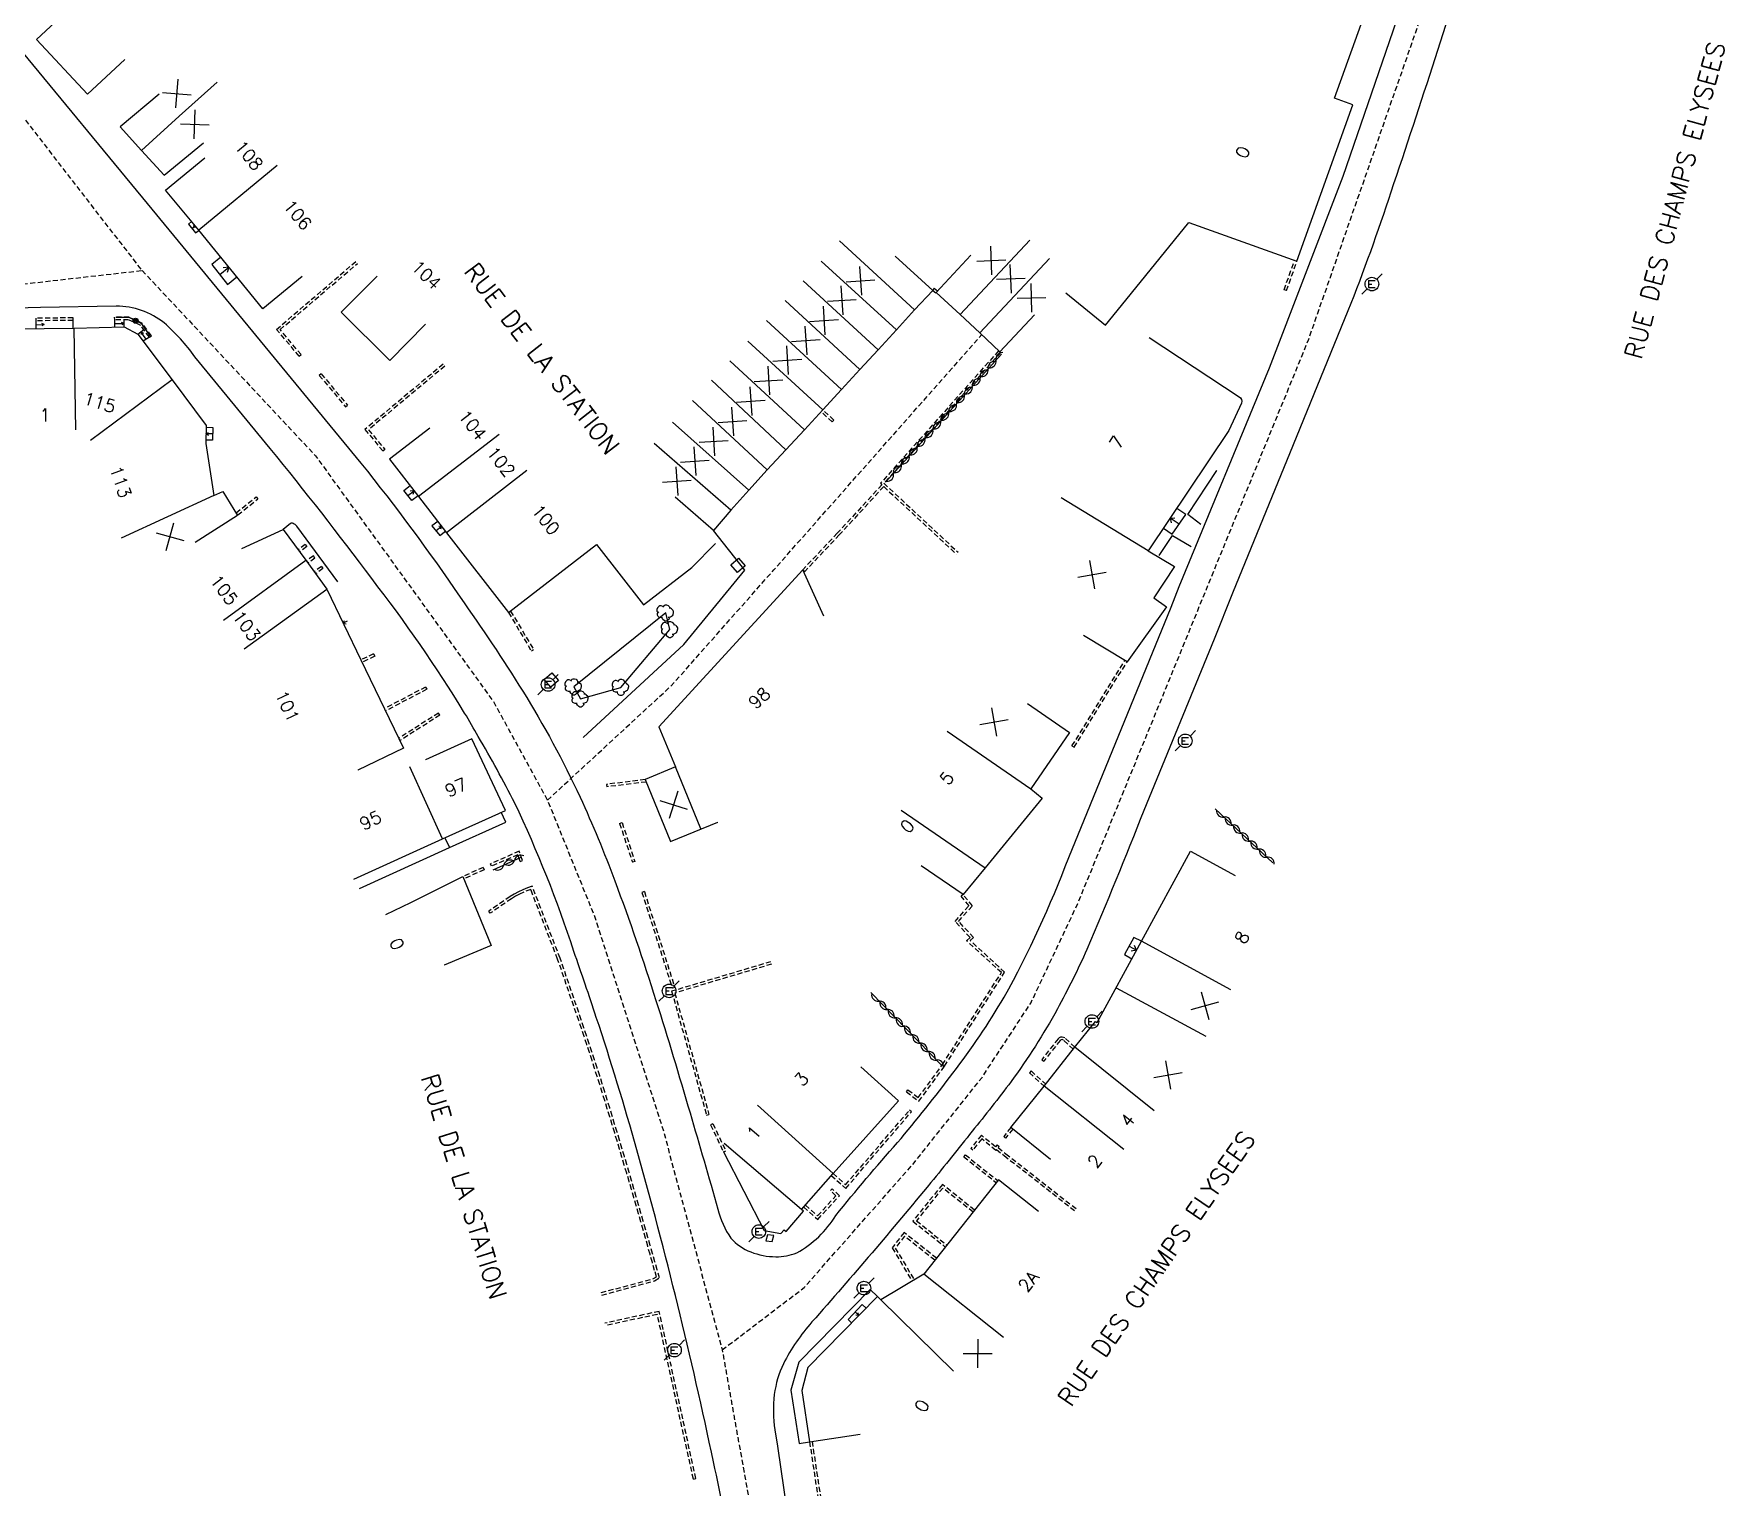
# Model space of a CAD drawing. Header units: millimetres. Extents: x 147000 to 148000, y 130999 to 132000.
# Drawn here: x 147157.9 to 147324, y 131441.6 to 131584.4 of the extents above; entities that cross this region are included whole.
import ezdxf
from ezdxf.enums import TextEntityAlignment as Align

# ---------------------------------------------------------------- set-up
doc = ezdxf.new("R2010")
doc.units = ezdxf.units.MM
doc.linetypes.add('DASHED', pattern=[0.75, 0.5, -0.25])
doc.layers.get('0').update_dxf_attribs({"linetype": 'CONTINUOUS'})
for name, color, linetype in [('W0001', 6, 'DASHED'), ('W0008', 7, 'CONTINUOUS'), ('W0100', 7, 'CONTINUOUS'), ('W0112', 1, 'DASHED'), ('W0300', 7, 'CONTINUOUS'), ('W0302', 3, 'CONTINUOUS'), ('W0310', 3, 'CONTINUOUS'), ('W0322', 7, 'CONTINUOUS'), ('W0471', 7, 'CONTINUOUS'), ('W0989', 7, 'CONTINUOUS'), ('W0991', 7, 'CONTINUOUS'), ('W1102', 7, 'CONTINUOUS')]:
    doc.layers.add(name, color=color, linetype=linetype)
doc.styles.get("Standard").update_dxf_attribs({"font": 'romans.shx', "width": 0.85})

# ---------------------------------------------------------------- blocks, each defined once
blk = doc.blocks.new('T471')
for p, q in [((-0.333334, 0.333334), (-0.333334, -0.333334)), ((-0.333334, 0.333334), (0.333334, 0.333334)), ((-0.333334, 0), (0, 0)), ((0.500001, 0.500001), (1.000002, 1.000002)), ((-0.500001, -0.500001), (-1.000002, -1.000002)), ((-0.333334, -0.333334), (0.333334, -0.333334))]:
    blk.add_line(p, q)
blk.add_ellipse((0, 0), major_axis=(0.471405, 0.471405), ratio=1, start_param=5.4977871438, end_param=11.780972451)
blk = doc.blocks.new('t112o')
at = {"color": 0, "linetype": 'Continuous'}
for p, q in [((-0.5, 0.5), (0.5, 0.5)), ((-0.5, -0.5), (-0.5, 0.5)), ((0.5, 0.5), (0.5, -0.5)), ((0.5, -0.5), (-0.5, -0.5))]:
    blk.add_line(p, q, dxfattribs=at)
blk = doc.blocks.new('T300')
for p, q in [((-0.8, 0.51), (-0.86, 0.34)), ((-0.86, 0.34), (-0.86, 0.17)), ((-0.86, 0.17), (-0.74, 0.06)), ((-0.69, 0.63), (-0.8, 0.51)), ((-0.8, -0.06), (-0.74, 0.06)), ((-0.74, 0.06), (-0.69, 0.11)), ((-0.57, 0.69), (-0.69, 0.63)), ((-0.46, 0.69), (-0.57, 0.69)), ((-0.29, 0.63), (-0.46, 0.69)), ((-0.29, 0.63), (-0.17, 0.74)), ((-0.23, 0.57), (-0.29, 0.63)), ((-0.17, 0.74), (-0.06, 0.8)), ((-0.06, 0.8), (0.06, 0.8)), ((0.06, 0.8), (0.23, 0.74)), ((0.23, 0.74), (0.34, 0.63)), ((0.34, 0.63), (0.4, 0.51)), ((0.46, 0.46), (0.34, 0.46)), ((0.4, 0.51), (0.4, 0.46)), ((0.57, 0.4), (0.46, 0.46)), ((0.57, 0.4), (0.69, 0.29)), ((0.69, 0.29), (0.74, 0.17)), ((0.74, 0.06), (0.69, -0.17)), ((0.74, 0.17), (0.74, 0.06)), ((-0.8, -0.17), (-0.8, -0.06)), ((-0.8, -0.23), (-0.8, -0.17)), ((-0.74, -0.34), (-0.8, -0.23)), ((-0.69, -0.4), (-0.74, -0.34)), ((-0.51, -0.46), (-0.69, -0.4)), ((-0.4, -0.46), (-0.51, -0.46)), ((-0.4, -0.46), (-0.34, -0.46)), ((-0.34, -0.46), (-0.34, -0.4)), ((-0.34, -0.51), (-0.34, -0.46)), ((-0.29, -0.63), (-0.34, -0.51)), ((-0.17, -0.74), (-0.29, -0.63)), ((-0.06, -0.8), (-0.17, -0.74)), ((0.06, -0.8), (-0.06, -0.8)), ((0.17, -0.74), (0.06, -0.8)), ((0.23, -0.69), (0.17, -0.74)), ((0.29, -0.46), (0.23, -0.46)), ((0.29, -0.63), (0.23, -0.69)), ((0.46, -0.4), (0.29, -0.46)), ((0.34, -0.51), (0.29, -0.63)), ((0.34, -0.51), (0.34, -0.46)), ((0.57, -0.34), (0.46, -0.4)), ((0.63, -0.29), (0.57, -0.34)), ((0.69, -0.17), (0.63, -0.29))]:
    blk.add_line(p, q)
blk = doc.blocks.new('t322o')
at = {"color": 0, "linetype": 'Continuous'}
for radius in [0.25, 0.15]:
    blk.add_circle((0, 0), radius, dxfattribs=at)
blk = doc.blocks.new('t310o')
at = {"color": 0, "linetype": 'Continuous'}
for centre, start, end in [((-0.5, 0.38), 216.8699, 323.1304), ((0.5, -0.37), 36.8699, 143.1303)]:
    blk.add_arc(centre, 0.625, start, end, dxfattribs=at)
blk = doc.blocks.new('t991o')
at = {"color": 0, "linetype": 'Continuous'}
for p, q in [((-1, 1), (1, -1)), ((-1, -1), (1, 1))]:
    blk.add_line(p, q, dxfattribs=at)

msp = doc.modelspace()

# ---------------------------------------------------------------- linework, layer by layer
at = {"layer": 'W0001', "flags": 128}
for points in [[(147000, 131545.63), (147006.34, 131545.89), (147017.6, 131546.76), (147034.17, 131548.15), (147061.24, 131551.2), (147107.81, 131556.53), (147113.14, 131557.12), (147139.77, 131559.13), (147155.95, 131559.69), (147168.55, 131561.12), (147139.27, 131598.97), (147060.03, 131694.72), (147038.28, 131721.01), (147026.96, 131734.24), (147023.95, 131737.76), (147013.04, 131750.86), (147000, 131764.4)], [(147225.55, 131455.06), (147233.61, 131461.2), (147244.42, 131473.46), (147251.08, 131481.84), (147255.87, 131489.14), (147260.49, 131498.92), (147283.18, 131554.36), (147298.94, 131599.59), (147311.57, 131639.18), (147311.57, 131639.18)], [(147168.55, 131561.12), (147185.59, 131542.91), (147203.1, 131518.72), (147208.38, 131509.08), (147212.99, 131497.69), (147219.78, 131476.54), (147225.55, 131455.06), (147231.06, 131424.13), (147238.6, 131370.19), (147242.18, 131355.21), (147259.17, 131314.86), (147259.17, 131314.86)], [(147208.38, 131509.08), (147220.55, 131520.32), (147230.62, 131531.7), (147251.06, 131554.82), (147251.06, 131554.82)]]:
    msp.add_lwpolyline(points, dxfattribs=at)
at = {"layer": 'W0008'}
msp.add_line((147198.31, 131505.38), (147198.74, 131504.43), dxfattribs=at)
at = {"layer": 'W0008', "flags": 128}
for points in [[(147156.23, 131583.22), (147169.04, 131567.71), (147190.04, 131542.19, -0.02), (147199.8, 131529.02, -0.0139), (147205.95, 131519.8, -0.0295), (147211.58, 131509.38, -0.0187), (147215, 131501.15, -0.0131), (147219.04, 131489.38, -0.0054), (147222.39, 131478.36, -0.0014), (147225.13, 131468.9, 0.0972), (147226.41, 131466.05, 0.1256), (147228.36, 131464.69, 0.0928), (147230.81, 131464.22, 0.0976), (147232.87, 131464.59, 0.1277), (147236.72, 131468.28, -0.0119), (147242.77, 131475.43, 0.0159), (147248.22, 131482.26, 0.0289), (147253.26, 131489.72, 0.0346), (147259.6, 131503.43), (147269.66, 131528.05), (147270.45, 131530.06), (147279.33, 131551.56), (147286.58, 131570.38), (147298.17, 131604.11)], [(147299.71, 131595.07, -0.0069), (147291.25, 131568.83, -0.0158), (147287.04, 131557.16), (147281.66, 131543.98), (147275.69, 131529.4), (147273.88, 131524.9), (147266.97, 131508.05, -0.0082), (147261.38, 131494.41, -0.0201), (147258.48, 131488.56, -0.0325), (147253.93, 131481.43, -0.0107), (147250.11, 131476.54, -0.0019), (147246.06, 131471.5, -0.0088), (147234.36, 131457.81, 0.0594), (147231.56, 131453.71, 0.0769), (147230.67, 131450.68, 0.0687), (147230.73, 131447.21), (147230.97, 131445.59), (147235.46, 131414.68)], [(147256.34, 131314), (147240.31, 131351.76, -0.0205), (147238.36, 131356.84, -0.0451), (147235.73, 131368.94), (147232.94, 131388.95), (147226.65, 131433.58, 0.0178), (147224.69, 131444.06, 0.0164), (147217.17, 131474.73, 0.0106), (147213.18, 131487.74, 0.0037), (147210.97, 131494.22, 0.0324), (147205.17, 131508.78, 0.0138), (147201.58, 131515.33, 0.0039), (147200.24, 131517.64, 0.0276), (147191.11, 131530.85, 0.0108), (147181.14, 131543.63), (147173.73, 131552.65, 0.0555), (147170.72, 131555.97, 0.0794), (147168.49, 131557.19, 0.0898), (147166.01, 131557.61), (147158.57, 131557.48), (147140.28, 131557)], [(147187.78, 131530.54), (147183.74, 131536.01, 0.1433), (147183.39, 131536.25, 0.2631), (147183.12, 131536.27), (147182.4, 131535.67), (147182.4, 131535.67)]]:
    msp.add_lwpolyline(points, format="xyb", dxfattribs=at)
for points in [[(147272.58, 131536.16), (147271.29, 131537.15), (147274.15, 131541.48), (147274.15, 131541.48)], [(147211.88, 131515.22), (147221.78, 131524.37), (147227.76, 131531.69), (147224.68, 131535.58), (147224.68, 131535.58)], [(147268.49, 131533.11), (147269.8, 131535.08), (147271.64, 131533.99), (147271.64, 131533.99)], [(147189.91, 131500.39), (147198.74, 131504.43), (147204.28, 131506.9), (147203.84, 131507.89), (147203.84, 131507.89)], [(147240.8, 131460.3), (147240.09, 131461), (147233.08, 131453.87), (147232.3, 131451.11), (147233.12, 131445.87), (147234.14, 131446.04), (147234.14, 131446.04)]]:
    msp.add_lwpolyline(points, dxfattribs=at)
at = {"layer": 'W0100'}
for p, q in [((147173.45, 131565.24), (147173.75, 131565.49)), ((147173.75, 131565.49), (147173.56, 131565.47)), ((147173.75, 131565.49), (147173.69, 131565.3)), ((147176.18, 131560.73), (147177.06, 131561.45)), ((147177.06, 131561.45), (147176.5, 131561.39)), ((147177.06, 131561.45), (147176.89, 131560.92)), ((147158.11, 131556.18), (147158.11, 131555.41)), ((147158.91, 131555.8), (147158.71, 131555.91)), ((147161.76, 131555.45), (147161.76, 131556.22)), ((147165.82, 131556.28), (147165.83, 131555.55)), ((147165.83, 131555.91), (147166.77, 131555.92)), ((147166.77, 131555.92), (147166.52, 131556.02)), ((147166.77, 131555.92), (147166.54, 131555.77)), ((147166.78, 131555.57), (147166.77, 131556.28)), ((147158.11, 131555.79), (147158.91, 131555.8)), ((147158.91, 131555.8), (147158.71, 131555.69)), ((147168.13, 131554.88), (147168.71, 131555.31)), ((147168.95, 131554.38), (147168.42, 131555.09)), ((147168.42, 131555.09), (147168.47, 131554.82)), ((147168.42, 131555.09), (147168.67, 131554.97)), ((147169.26, 131554.57), (147168.65, 131554.19)), ((147174.82, 131545.08), (147175.07, 131545.21)), ((147175.5, 131545.07), (147174.82, 131545.08)), ((147174.82, 131545.08), (147175.07, 131544.95)), ((147194.67, 131539.01), (147195.27, 131539.47)), ((147195.27, 131539.47), (147194.89, 131539.44)), ((147195.27, 131539.47), (147195.14, 131539.12)), ((147197.41, 131535.55), (147197.97, 131535.99)), ((147197.97, 131535.99), (147197.69, 131535.95)), ((147197.97, 131535.99), (147197.87, 131535.72)), ((147269.55, 131536.77), (147270.01, 131536.83)), ((147270.44, 131536.18), (147269.55, 131536.77)), ((147269.55, 131536.77), (147269.68, 131536.33)), ((147188.31, 131526.47), (147188.44, 131526.73)), ((147188.7, 131526.66), (147188.31, 131526.47)), ((147188.31, 131526.47), (147188.6, 131526.4)), ((147265.53, 131494.73), (147266.26, 131494.33)), ((147266.26, 131494.33), (147266.06, 131494.81)), ((147266.26, 131494.33), (147265.75, 131494.24)), ((147238.6, 131458.79), (147238.97, 131458.43)), ((147238.97, 131458.43), (147238.69, 131458.49)), ((147238.97, 131458.43), (147238.91, 131458.71))]:
    msp.add_line(p, q, dxfattribs=at)
at = {"layer": 'W0100', "flags": 128}
for points in [[(147259.33, 131558.91), (147263.21, 131555.75), (147264.35, 131557.15), (147271.39, 131565.82), (147282.02, 131562.02), (147287.53, 131577.39), (147285.71, 131578.04), (147289.04, 131587.33), (147291.8, 131590.37), (147288.09, 131593.73), (147288.09, 131593.73)], [(147166.84, 131581.84), (147163.17, 131578.44), (147158.17, 131583.83), (147161.84, 131587.23), (147161.84, 131587.23)], [(147170.24, 131578.43), (147166.38, 131575.25), (147168.5, 131572.91), (147170.7, 131570.49), (147174.57, 131573.67), (147174.57, 131573.67)], [(147184.27, 131560.54), (147180.41, 131557.35), (147174.11, 131565.07), (147170.86, 131569.01), (147174.72, 131572.19), (147174.72, 131572.19)], [(147173.4, 131565.93), (147173.09, 131565.67), (147173.81, 131564.81), (147174.11, 131565.06), (147174.11, 131565.06)], [(147242.54, 131562.54), (147246.23, 131559.16), (147244.45, 131557.25), (147242.66, 131555.3), (147240.87, 131553.33), (147239.08, 131551.38), (147237.27, 131549.44), (147235.44, 131547.43), (147233.63, 131545.46), (147231.81, 131543.5), (147229.96, 131541.53), (147228.15, 131539.55), (147226.41, 131537.56), (147224.68, 131535.58), (147220.92, 131538.86), (147220.92, 131538.86)], [(147256.25, 131556.77), (147252.83, 131553.12), (147250.88, 131554.99), (147248.94, 131556.79), (147246.56, 131558.96), (147249.98, 131562.61), (147249.98, 131562.61)], [(147176.27, 131562.42), (147175.41, 131561.71), (147176.94, 131559.75), (147177.84, 131560.49), (147177.84, 131560.49)], [(147196.41, 131555.83), (147192.89, 131552.28), (147188.11, 131557.02), (147191.63, 131560.57), (147191.63, 131560.57)], [(147143.32, 131550.26), (147143.27, 131555.26), (147146.61, 131555.31), (147149.93, 131555.37), (147155.96, 131555.39), (147161.86, 131555.45), (147166.78, 131555.57), (147168.13, 131554.88), (147171.51, 131550.39), (147174.83, 131545.9), (147174.8, 131544.12), (147175.58, 131539), (147176.47, 131539.41), (147177.91, 131537.06), (147173.75, 131534.4), (147173.75, 131534.4)], [(147174.82, 131545.71), (147175.51, 131545.7), (147175.48, 131544.44), (147174.81, 131544.45), (147174.81, 131544.45)], [(147196.82, 131545.63), (147192.87, 131542.57), (147195.71, 131538.9), (147198.46, 131535.35), (147204.56, 131527.51), (147213.21, 131534.2), (147217.81, 131528.26), (147222.57, 131531.93), (147224.88, 131534.3), (147224.88, 131534.3)], [(147195.66, 131538.97), (147195.06, 131538.51), (147194.27, 131539.51), (147194.88, 131539.98), (147194.88, 131539.98)], [(147268.9, 131535.79), (147269.76, 131535.21), (147271.11, 131537.15), (147270.21, 131537.75), (147270.21, 131537.75)], [(147178.36, 131533.81), (147182.4, 131535.67), (147184.63, 131532.66), (147186.69, 131529.81), (147190.05, 131522.86), (147194.23, 131514.2), (147189.73, 131512.03), (147189.73, 131512.03)], [(147235.55, 131527.17), (147233.47, 131531.72), (147219.32, 131516.27), (147220.95, 131512.34), (147217.99, 131511.1), (147220.48, 131505.03), (147225.11, 131506.93), (147225.11, 131506.93)], [(147255.56, 131518.56), (147259.68, 131515.73), (147255.87, 131510.2), (147256.99, 131509.27), (147251.38, 131502.44), (147249.21, 131499.8), (147245.09, 131502.64), (147245.09, 131502.64)], [(147189.36, 131501.32), (147198.08, 131505.28), (147204.24, 131508.07), (147200.96, 131515.12), (147196.41, 131513.05), (147196.41, 131513.05)], [(147257.8, 131473.76), (147253.91, 131476.9), (147257.19, 131480.98), (147260.18, 131484.79), (147262.23, 131487.34), (147262.38, 131487.23), (147266.75, 131495.22), (147271.55, 131504.07), (147275.94, 131501.69), (147275.94, 131501.69)], [(147192.51, 131497.86), (147194.95, 131499.01), (147200.06, 131501.57), (147202.85, 131494.79), (147198.23, 131492.88), (147198.23, 131492.88)], [(147266.75, 131495.22), (147265.98, 131495.57), (147265.08, 131493.9), (147265.81, 131493.5), (147265.81, 131493.5)], [(147225.68, 131474.51), (147229.66, 131466.79), (147231.3, 131466.49), (147231.65, 131466.87), (147231.84, 131466.7), (147233.55, 131468.7), (147233.35, 131468.87), (147236.44, 131472.4), (147242.87, 131479.54), (147239.16, 131482.88), (147239.16, 131482.88)], [(147256.62, 131468.66), (147252.71, 131471.77), (147245.35, 131462.5), (147241.13, 131459.98), (147240.8, 131460.3), (147233.97, 131453.32), (147233.37, 131451.09), (147234.14, 131446.04), (147239.09, 131446.79), (147239.09, 131446.79)], [(147229.99, 131466.36), (147229.85, 131465.79), (147230.47, 131465.73), (147230.61, 131466.3), (147229.99, 131466.36), (147229.99, 131466.36)], [(147238.26, 131457.71), (147237.91, 131458.05), (147239.3, 131459.54), (147239.68, 131459.16), (147239.68, 131459.16)]]:
    msp.add_lwpolyline(points, dxfattribs=at)
msp.add_lwpolyline([(147267.49, 131554.54), (147276.35, 131548.72, -0.3107), (147276.58, 131548.1), (147275.34, 131545.4), (147267.42, 131533.59), (147269.99, 131532.04), (147267.95, 131528.97), (147269.2, 131528.08), (147265.34, 131522.68), (147261.06, 131525.27), (147261.06, 131525.27)], format="xyb", dxfattribs=at)
at = {"layer": 'W0100'}
msp.add_lwpolyline([(147197.59, 131536.47), (147197.02, 131536.03), (147197.8, 131535.07), (147198.35, 131535.5)], dxfattribs=at)
at = {"layer": 'W0112'}
for p, q in [((147181.75, 131555.33), (147189.54, 131561.99)), ((147182.1, 131555.31), (147189.7, 131561.8)), ((147280.76, 131559.23), (147281.79, 131562.11)), ((147281, 131559.15), (147282.02, 131562.02)), ((147246.37, 131559.37), (147246.23, 131559.16)), ((147246.37, 131559.37), (147246.72, 131559.13)), ((147281, 131559.15), (147280.76, 131559.23)), ((147246.23, 131559.16), (147246.55, 131558.94)), ((147246.55, 131558.94), (147246.56, 131558.96)), ((147161.76, 131556.47), (147158.1, 131556.42)), ((147158.1, 131556.42), (147158.11, 131556.18)), ((147161.76, 131556.22), (147158.11, 131556.18)), ((147161.76, 131556.22), (147161.76, 131556.47)), ((147167.27, 131556.53), (147165.81, 131556.53)), ((147165.81, 131556.53), (147165.82, 131556.28)), ((147167.22, 131556.28), (147165.82, 131556.28)), ((147168.41, 131555.72), (147167.22, 131556.28)), ((147168.58, 131555.92), (147167.27, 131556.53)), ((147169.47, 131554.7), (147168.58, 131555.92)), ((147169.26, 131554.57), (147168.41, 131555.72)), ((147169.26, 131554.57), (147169.47, 131554.7)), ((147183.99, 131552.7), (147181.75, 131555.33)), ((147184.18, 131552.86), (147182.1, 131555.31)), ((147183.99, 131552.7), (147184.18, 131552.86)), ((147252.7, 131553.22), (147241.11, 131540.21)), ((147252.89, 131553.05), (147241.44, 131540.21)), ((147252.7, 131553.22), (147252.89, 131553.05)), ((147186.15, 131550.97), (147185.96, 131550.81)), ((147186.15, 131550.97), (147188.72, 131547.9)), ((147198.12, 131551.91), (147190.44, 131545.5)), ((147198.28, 131551.72), (147190.79, 131545.47)), ((147185.96, 131550.81), (147188.53, 131547.74)), ((147188.53, 131547.74), (147188.72, 131547.9)), ((147236.35, 131546.25), (147235.27, 131547.24)), ((147236.52, 131546.43), (147235.44, 131547.43)), ((147236.52, 131546.43), (147236.35, 131546.25)), ((147190.44, 131545.5), (147192.21, 131543.38)), ((147190.79, 131545.47), (147192.41, 131543.54)), ((147192.41, 131543.54), (147192.21, 131543.38)), ((147241.23, 131540.06), (147236.86, 131535.31)), ((147241.42, 131539.89), (147237.05, 131535.14)), ((147241.11, 131540.21), (147241.23, 131540.06)), ((147241.42, 131539.89), (147248.56, 131533.25)), ((147241.44, 131540.21), (147248.73, 131533.43)), ((147177.8, 131537.31), (147179.76, 131538.88)), ((147177.95, 131537.11), (147179.92, 131538.68)), ((147179.76, 131538.88), (147179.92, 131538.68)), ((147177.95, 131537.11), (147177.8, 131537.31)), ((147236.86, 131535.31), (147233.47, 131531.72)), ((147237.05, 131535.14), (147233.66, 131531.55)), ((147184.58, 131534.19), (147183.88, 131533.67)), ((147184.72, 131533.99), (147184.03, 131533.47)), ((147184.58, 131534.19), (147184.72, 131533.99)), ((147185.38, 131533.07), (147184.69, 131532.57)), ((147185.53, 131532.87), (147184.84, 131532.37)), ((147185.53, 131532.87), (147185.38, 131533.07)), ((147186.16, 131532.03), (147185.45, 131531.52)), ((147186.31, 131531.83), (147185.6, 131531.32)), ((147186.16, 131532.03), (147186.31, 131531.83)), ((147233.47, 131531.72), (147233.66, 131531.55)), ((147204.76, 131527.66), (147207.02, 131523.86)), ((147204.56, 131527.51), (147206.8, 131523.73)), ((147191.29, 131523.46), (147190.05, 131522.86)), ((147191.4, 131523.23), (147190.16, 131522.63)), ((147191.29, 131523.46), (147191.4, 131523.23)), ((147207.02, 131523.86), (147206.8, 131523.73)), ((147259.92, 131514.41), (147265.12, 131522.81)), ((147260.13, 131514.28), (147265.33, 131522.68)), ((147196.4, 131520.19), (147192.36, 131518.08)), ((147196.52, 131519.97), (147192.47, 131517.85)), ((147196.4, 131520.19), (147196.52, 131519.97)), ((147197.67, 131517.64), (147193.77, 131515.15)), ((147197.81, 131517.43), (147193.88, 131514.93)), ((147197.81, 131517.43), (147197.67, 131517.64)), ((147259.92, 131514.41), (147260.13, 131514.28)), ((147217.99, 131511.1), (147214.18, 131510.63)), ((147214.18, 131510.63), (147214.21, 131510.39)), ((147218.09, 131510.86), (147214.21, 131510.39)), ((147215.47, 131506.8), (147215.71, 131506.88)), ((147215.47, 131506.8), (147216.72, 131502.98)), ((147215.71, 131506.88), (147216.95, 131503.06)), ((147205.6, 131504.06), (147202.77, 131502.81)), ((147202.87, 131502.58), (147202.77, 131502.81)), ((147205.46, 131503.72), (147202.87, 131502.58)), ((147205.69, 131503.06), (147205.46, 131503.72)), ((147205.93, 131503.15), (147205.6, 131504.06)), ((147205.69, 131503.06), (147205.93, 131503.15)), ((147216.95, 131503.06), (147216.72, 131502.98)), ((147202.05, 131502.47), (147200.06, 131501.57)), ((147202.15, 131502.24), (147200.15, 131501.34)), ((147202.05, 131502.47), (147202.15, 131502.24)), ((147204.7, 131499.6), (147202.62, 131498.17)), ((147205.11, 131499.85), (147204.7, 131499.6)), ((147205.23, 131499.63), (147204.84, 131499.39)), ((147205.53, 131500.07), (147205.11, 131499.85)), ((147205.64, 131499.85), (147205.23, 131499.63)), ((147205.97, 131500.27), (147205.53, 131500.07)), ((147206.07, 131500.04), (147205.64, 131499.85)), ((147206.42, 131500.46), (147205.97, 131500.27)), ((147206.73, 131500.31), (147206.07, 131500.04)), ((147206.88, 131500.63), (147206.42, 131500.46)), ((147209.38, 131493.46), (147206.73, 131500.31)), ((147209.62, 131493.55), (147206.88, 131500.63)), ((147217.9, 131500.1), (147217.66, 131500.02)), ((147217.66, 131500.02), (147220.65, 131490.6)), ((147217.9, 131500.1), (147220.89, 131490.67)), ((147249.21, 131499.8), (147249.02, 131499.64)), ((147249.81, 131498.71), (147249.02, 131499.64)), ((147250.14, 131498.71), (147249.21, 131499.8)), ((147202.76, 131497.97), (147202.62, 131498.17)), ((147204.84, 131499.39), (147202.76, 131497.97)), ((147248.43, 131497.17), (147249.81, 131498.71)), ((147248.77, 131497.17), (147250.14, 131498.71)), ((147249.9, 131495.59), (147248.43, 131497.17)), ((147250.25, 131495.58), (147248.77, 131497.17)), ((147249.57, 131495.27), (147249.9, 131495.59)), ((147252.98, 131492.13), (147249.57, 131495.27)), ((147249.93, 131495.28), (147250.25, 131495.58)), ((147253.3, 131492.17), (147249.93, 131495.28)), ((147211.45, 131487.43), (147209.38, 131493.46)), ((147211.69, 131487.51), (147209.62, 131493.55)), ((147230.31, 131493.2), (147220.58, 131490.3)), ((147230.38, 131492.96), (147220.89, 131490.13)), ((147247.19, 131483.09), (147252.98, 131492.13)), ((147247.4, 131482.95), (147253.3, 131492.17)), ((147220.58, 131490.3), (147224.01, 131478.13)), ((147220.89, 131490.67), (147220.65, 131490.6)), ((147220.89, 131490.13), (147224.25, 131478.2)), ((147211.72, 131486.64), (147211.45, 131487.43)), ((147211.95, 131486.72), (147211.69, 131487.51)), ((147211.98, 131485.86), (147211.72, 131486.64)), ((147212.22, 131485.94), (147211.95, 131486.72)), ((147212.24, 131485.07), (147211.98, 131485.86)), ((147212.48, 131485.15), (147212.22, 131485.94)), ((147212.5, 131484.29), (147212.24, 131485.07)), ((147212.74, 131484.36), (147212.48, 131485.15)), ((147258.55, 131485.64), (147256.94, 131483.58)), ((147258.75, 131485.48), (147257.14, 131483.43)), ((147258.67, 131485.73), (147258.55, 131485.64)), ((147258.8, 131485.78), (147258.67, 131485.73)), ((147258.79, 131485.51), (147258.73, 131485.46)), ((147258.86, 131485.54), (147258.79, 131485.51)), ((147258.95, 131485.8), (147258.8, 131485.78)), ((147258.94, 131485.55), (147258.86, 131485.54)), ((147259.02, 131485.53), (147258.94, 131485.55)), ((147259.09, 131485.77), (147258.95, 131485.8)), ((147259.09, 131485.5), (147259.02, 131485.53)), ((147260.05, 131484.61), (147259.05, 131485.53)), ((147259.22, 131485.71), (147259.09, 131485.77)), ((147260.2, 131484.81), (147259.22, 131485.71)), ((147212.76, 131483.5), (147212.5, 131484.29)), ((147213, 131483.58), (147212.74, 131484.36)), ((147213.01, 131482.71), (147212.76, 131483.5)), ((147213.25, 131482.79), (147213, 131483.58)), ((147244.82, 131479.85), (147247.19, 131483.09)), ((147244.87, 131479.5), (147247.4, 131482.95)), ((147256.94, 131483.58), (147257.14, 131483.43)), ((147213.27, 131481.92), (147213.01, 131482.71)), ((147213.51, 131482), (147213.25, 131482.79)), ((147213.52, 131481.14), (147213.27, 131481.92)), ((147213.76, 131481.21), (147213.51, 131482)), ((147213.77, 131480.35), (147213.52, 131481.14)), ((147214.01, 131480.42), (147213.76, 131481.21)), ((147255.9, 131482.47), (147255.74, 131482.28)), ((147255.74, 131482.28), (147257.19, 131480.98)), ((147255.9, 131482.47), (147257.34, 131481.18)), ((147214.01, 131479.56), (147213.77, 131480.35)), ((147214.25, 131479.63), (147214.01, 131480.42)), ((147214.26, 131478.76), (147214.01, 131479.56)), ((147214.5, 131478.84), (147214.25, 131479.63)), ((147243.65, 131480.41), (147243.8, 131480.61)), ((147243.65, 131480.41), (147244.87, 131479.5)), ((147243.8, 131480.61), (147244.82, 131479.85)), ((147214.5, 131477.97), (147214.26, 131478.76)), ((147214.74, 131478.05), (147214.5, 131478.84)), ((147214.75, 131477.18), (147214.5, 131477.97)), ((147214.98, 131477.25), (147214.74, 131478.05)), ((147224.01, 131478.13), (147224.25, 131478.2)), ((147237.67, 131471.29), (147243.95, 131478.62)), ((147237.69, 131470.93), (147244.14, 131478.46)), ((147244.14, 131478.46), (147243.95, 131478.62)), ((147214.99, 131476.39), (147214.75, 131477.18)), ((147215.23, 131476.46), (147214.98, 131477.25)), ((147215.22, 131475.6), (147214.99, 131476.39)), ((147215.46, 131475.67), (147215.23, 131476.46)), ((147224.63, 131477.29), (147224.4, 131477.18)), ((147224.4, 131477.18), (147225.68, 131474.51)), ((147224.63, 131477.29), (147225.9, 131474.62)), ((147251.02, 131476.15), (147249.97, 131474.86)), ((147252.4, 131475.02), (147251.02, 131476.15)), ((147253.91, 131476.9), (147253.21, 131476.04)), ((147254.1, 131476.74), (147253.4, 131475.88)), ((147215.46, 131474.8), (147215.22, 131475.6)), ((147215.7, 131474.87), (147215.46, 131475.67)), ((147215.7, 131474.01), (147215.46, 131474.8)), ((147215.94, 131474.08), (147215.7, 131474.87)), ((147225.68, 131474.51), (147225.9, 131474.62)), ((147250.16, 131474.7), (147249.97, 131474.86)), ((147251.05, 131475.8), (147250.16, 131474.7)), ((147252.44, 131474.67), (147251.05, 131475.8)), ((147252.56, 131475.22), (147252.4, 131475.02)), ((147252.5, 131474.75), (147252.44, 131474.67)), ((147252.5, 131474.75), (147253.27, 131474.15)), ((147252.56, 131475.22), (147252.75, 131475.06)), ((147252.75, 131475.06), (147252.66, 131474.94)), ((147252.66, 131474.94), (147253.42, 131474.34)), ((147253.21, 131476.04), (147253.4, 131475.88)), ((147215.93, 131473.21), (147215.7, 131474.01)), ((147216.17, 131472.42), (147215.93, 131473.21)), ((147216.17, 131473.29), (147215.94, 131474.08)), ((147216.41, 131472.49), (147216.17, 131473.29)), ((147249.29, 131474.04), (147249.44, 131474.23)), ((147249.29, 131474.04), (147252.49, 131471.49)), ((147249.44, 131474.23), (147252.65, 131471.69)), ((147253.27, 131474.15), (147260.18, 131468.74)), ((147253.42, 131474.34), (147260.33, 131468.94)), ((147216.4, 131471.62), (147216.17, 131472.42)), ((147216.63, 131470.83), (147216.4, 131471.62)), ((147216.64, 131471.7), (147216.41, 131472.49)), ((147216.87, 131470.9), (147216.64, 131471.7)), ((147236.27, 131472.21), (147237.69, 131470.93)), ((147236.44, 131472.4), (147237.67, 131471.29)), ((147247.18, 131471.32), (147244.28, 131467.71)), ((147250.35, 131468.8), (147247.18, 131471.32)), ((147216.86, 131470.03), (147216.63, 131470.83)), ((147217.09, 131469.24), (147216.86, 131470.03)), ((147217.1, 131470.1), (147216.87, 131470.9)), ((147217.33, 131469.31), (147217.1, 131470.1)), ((147234.92, 131468.24), (147236.71, 131470.2)), ((147234.94, 131467.89), (147237.06, 131470.21)), ((147236.36, 131470.89), (147236.18, 131470.71)), ((147236.71, 131470.2), (147236.18, 131470.71)), ((147237.06, 131470.21), (147236.36, 131470.89)), ((147247.22, 131470.97), (147244.63, 131467.75)), ((147250.2, 131468.6), (147247.22, 131470.97)), ((147217.32, 131468.44), (147217.09, 131469.24)), ((147217.55, 131467.65), (147217.32, 131468.44)), ((147217.56, 131468.51), (147217.33, 131469.31)), ((147217.79, 131467.71), (147217.56, 131468.51)), ((147233.56, 131469.1), (147234.94, 131467.89)), ((147233.72, 131469.29), (147234.92, 131468.24)), ((147217.78, 131466.85), (147217.55, 131467.65)), ((147218.01, 131466.05), (147217.78, 131466.85)), ((147218.02, 131466.92), (147217.79, 131467.71)), ((147218.25, 131466.12), (147218.02, 131466.92)), ((147243.42, 131466.59), (147242.25, 131465.09)), ((147243.46, 131466.24), (147242.56, 131465.07)), ((147246.59, 131464.07), (147243.42, 131466.59)), ((147246.44, 131463.87), (147243.46, 131466.24)), ((147244.28, 131467.71), (147247.47, 131465.17)), ((147244.63, 131467.75), (147247.63, 131465.37)), ((147218.23, 131465.25), (147218.01, 131466.05)), ((147218.46, 131464.46), (147218.23, 131465.25)), ((147218.47, 131465.32), (147218.25, 131466.12)), ((147218.7, 131464.53), (147218.47, 131465.32)), ((147218.93, 131463.73), (147218.7, 131464.53)), ((147242.25, 131465.09), (147244.21, 131461.82)), ((147242.56, 131465.07), (147244.42, 131461.95)), ((147218.69, 131463.66), (147218.46, 131464.46)), ((147218.91, 131462.86), (147218.69, 131463.66)), ((147219.09, 131462.25), (147218.91, 131462.86)), ((147219.16, 131462.93), (147218.93, 131463.73)), ((147219.38, 131462.13), (147219.16, 131462.93)), ((147213.66, 131460.69), (147218.81, 131462.08)), ((147213.72, 131460.44), (147218.9, 131461.85)), ((147218.81, 131462.08), (147219.09, 131462.25)), ((147218.9, 131461.85), (147219.38, 131462.13)), ((147219.36, 131458.85), (147214.02, 131457.69)), ((147219.17, 131458.55), (147214.07, 131457.45)), ((147222.72, 131442.37), (147219.17, 131458.55)), ((147222.96, 131442.43), (147219.36, 131458.85)), ((147234.13, 131446.04), (147236.47, 131430.52)), ((147234.14, 131446.04), (147234.13, 131446.04)), ((147234.38, 131446.07), (147236.72, 131430.56)), ((147222.72, 131442.37), (147222.96, 131442.43))]:
    msp.add_line(p, q, dxfattribs=at)
at = {"layer": 'W0302', "flags": 128}
msp.add_lwpolyline([(147210.96, 131520.21), (147211.62, 131519.03), (147215.59, 131520.15), (147220.41, 131525.83), (147220, 131527.47), (147210.96, 131520.21), (147210.96, 131520.21)], dxfattribs=at)
at = {"layer": 'W0310'}
for p, q in [((147252.98, 131552.91), (147241.6, 131540.31)), ((147274, 131508.21), (147279.66, 131502.91)), ((147203.04, 131502.22), (147205.81, 131503.48)), ((147247.12, 131483.01), (147240.14, 131490.17))]:
    msp.add_line(p, q, dxfattribs=at)
at = {"layer": 'W0322', "flags": 128}
msp.add_lwpolyline([(147169.34, 131554.71), (147168.53, 131555.88), (147167.29, 131556.49), (147165.97, 131556.49), (147165.97, 131556.49)], dxfattribs=at)
at = {"layer": 'W1102'}
for p, q in [((147181.83, 131571.42), (147174.11, 131565.07)), ((147237.09, 131564.02), (147244.45, 131557.25)), ((147255.77, 131564.1), (147248.94, 131556.79)), ((147242.66, 131555.3), (147235.28, 131562.04)), ((147257.71, 131562.3), (147250.88, 131554.99)), ((147240.87, 131553.33), (147233.5, 131560.09)), ((147239.08, 131551.38), (147231.74, 131558.18)), ((147237.27, 131549.44), (147229.91, 131556.21)), ((147162.04, 131545.45), (147161.86, 131555.45)), ((147235.44, 131547.43), (147228.06, 131554.17)), ((147233.63, 131545.46), (147226.29, 131552.25)), ((147171.51, 131550.39), (147163.49, 131544.42)), ((147231.81, 131543.5), (147224.51, 131550.33)), ((147229.96, 131541.53), (147222.63, 131548.33)), ((147228.15, 131539.55), (147220.68, 131546.21)), ((147203.62, 131545.02), (147195.71, 131538.9)), ((147226.41, 131537.56), (147218.87, 131544.13)), ((147206.36, 131541.48), (147198.46, 131535.35)), ((147175.58, 131539), (147166.49, 131534.83)), ((147267.42, 131533.59), (147258.87, 131538.77)), ((147176.56, 131526.75), (147184.63, 131532.66)), ((147178.59, 131523.94), (147186.69, 131529.81)), ((147247.64, 131515.87), (147255.87, 131510.2)), ((147198.08, 131505.28), (147194.87, 131512.36)), ((147223.46, 131506.25), (147220.95, 131512.34)), ((147243.15, 131508.11), (147251.38, 131502.44)), ((147275.53, 131490.44), (147266.75, 131495.22)), ((147264.27, 131490.64), (147273.06, 131485.88)), ((147268.01, 131478.56), (147260.21, 131484.8)), ((147265.02, 131474.76), (147257.19, 131480.98)), ((147229.02, 131479.1), (147236.44, 131472.4)), ((147233.35, 131468.87), (147225.74, 131475.36)), ((147253.18, 131456.28), (147245.35, 131462.5)), ((147248.28, 131452.99), (147241.13, 131459.98))]:
    msp.add_line(p, q, dxfattribs=at)
at = {"layer": 'W1102', "flags": 128}
msp.add_lwpolyline([(147168.5, 131572.91), (147172.2, 131576.27), (147175.91, 131579.63), (147175.91, 131579.63)], dxfattribs=at)

# ---------------------------------------------------------------- block references
at = {"layer": 'W0112', "rotation": 221.3705}
for p in [(147227.11, 131532.14), (147208.77, 131520.88)]:
    msp.add_blockref('t112o', p, dxfattribs=at)
at = {"layer": 'W0300'}
for p in [(147220, 131527.47), (147220.41, 131525.83), (147210.96, 131520.21), (147211.62, 131519.03), (147215.59, 131520.15)]:
    msp.add_blockref('T300', p, dxfattribs=at)
at = {"layer": 'W0310'}
for p, rotation in [((147252.44, 131552.31), 227.9197900252549), ((147250.89, 131550.6), 227.9197900252549), ((147251.67, 131551.45), 227.9197900252549), ((147249.34, 131548.88), 227.9197900252549), ((147250.12, 131549.74), 227.9197900252549), ((147247.8, 131547.17), 227.9197900252549), ((147248.57, 131548.02), 227.9197900252549), ((147246.25, 131545.45), 227.9197900252549), ((147247.02, 131546.31), 227.9197900252549), ((147244.7, 131543.74), 227.9197900252549), ((147245.47, 131544.6), 227.9197900252549), ((147243.15, 131542.02), 227.9197900252549), ((147243.93, 131542.88), 227.9197900252549), ((147242.38, 131541.17), 227.9197900252549), ((147274.84, 131507.42), 316.8866380851429), ((147275.69, 131506.63), 316.8866380851429), ((147276.53, 131505.84), 316.8866380851429), ((147277.37, 131505.05), 316.8866380851429), ((147278.22, 131504.26), 316.8866380851429), ((147204.09, 131502.7), 24.60513993837345), ((147205.14, 131503.18), 24.60513993837345), ((147279.06, 131503.47), 316.8866380851429), ((147240.94, 131489.34), 134.281257469489), ((147241.75, 131488.52), 134.281257469489), ((147242.56, 131487.69), 134.281257469489), ((147243.36, 131486.86), 134.281257469489), ((147244.17, 131486.03), 134.281257469489), ((147244.98, 131485.21), 134.281257469489), ((147245.78, 131484.38), 134.281257469489), ((147246.59, 131483.55), 134.281257469489)]:
    msp.add_blockref('t310o', p, dxfattribs=dict(at, rotation=rotation))
at = {"layer": 'W0322', "rotation": 124.634565123809}
msp.add_blockref('t322o', (147167.91, 131556.18), dxfattribs=at)
at = {"layer": 'W0471'}
for p in [(147289.39, 131559.79), (147208.44, 131520.44), (147271.05, 131514.91), (147220.33, 131490.33), (147261.88, 131487.33), (147229.15, 131466.69), (147239.48, 131461.14), (147220.85, 131455.04)]:
    msp.add_blockref('T471', p, dxfattribs=at)
at = {"layer": 'W0991'}
for p, rotation in [((147171.97, 131578.5), 40.66078597810412), ((147173.72, 131575.48), 42.83304418170032), ((147251.99, 131562.1), 47.17806662393361), ((147239.13, 131560.11), 318.7087137959419), ((147253.91, 131560.31), 47.28012768056043), ((147237.31, 131558.19), 318.7087137959419), ((147255.95, 131558.44), 46.53760854796458), ((147235.55, 131556.2), 318.7087137959419), ((147233.76, 131554.25), 318.7087137959419), ((147231.95, 131552.31), 318.7087137959419), ((147230.11, 131550.3), 318.7087137959419), ((147228.36, 131548.28), 318.7087137959419), ((147226.57, 131546.28), 318.7087137959419), ((147224.71, 131544.33), 318.7087137959419), ((147222.85, 131542.39), 318.7087137959419), ((147221.09, 131540.42), 318.7087137959419), ((147171.3, 131534.98), 29.51024966024446), ((147261.89, 131531.23), 325.3585303752103), ((147252.25, 131516.76), 325.3585303752103), ((147220.76, 131508.61), 297.6073059688063), ((147272.99, 131488.89), 330.6106263152038), ((147269.34, 131482.07), 324.9679451073371), ((147250.65, 131454.71), 314.6855318725533)]:
    msp.add_blockref('t991o', p, dxfattribs=dict(at, rotation=rotation))

# ---------------------------------------------------------------- texts
at = {"layer": 'W0989'}
for s, rotation, p in [('RUE DES CHAMPS ELYSEES', 75.0386, (147319.17, 131568.02)), ('RUE DE LA STATION', 307.8395, (147207.84, 131552.46)), ('RUE DE LA STATION', 287.2859, (147200.18, 131471.12)), ('RUE DES CHAMPS ELYSEES', 55.4599, (147268.21, 131463.06))]:
    msp.add_text(s, height=1.75, rotation=rotation, dxfattribs=at).set_placement(p, align=Align.MIDDLE)
at = {"layer": 'W0991'}
for s, rotation, p in [('108', 309.4261, (147179.05, 131572.43)), ('0', 69.4082, (147276.7, 131572.74)), ('106', 309.2625, (147183.84, 131566.59)), ('104', 315.2698, (147196.48, 131560.69)), ('115', 342.9199, (147164.36, 131548.15)), ('1', 0.5957, (147159, 131546.92)), ('104', 307.7088, (147201.02, 131545.93)), ('7', 56.1675, (147264.32, 131544.23)), ('102', 307.7989, (147203.81, 131542.33)), ('113', 289.6892, (147166.43, 131540.35)), ('100', 307.8706, (147208.22, 131536.64)), ('105', 306.5465, (147176.6, 131529.73)), ('103', 305.8966, (147178.81, 131526.21)), ('101', 295.7935, (147182.81, 131518.31)), ('98', 41.9448, (147229.2, 131519.11)), ('97', 24.3866, (147199.39, 131510.33)), ('5', 50.6469, (147247.61, 131511.24)), ('95', 25.7139, (147190.99, 131507.1)), ('0', 50.5105, (147243.73, 131506.52)), ('8', 61.5123, (147276.62, 131495.59)), ('0', 292.3575, (147193.59, 131494.95)), ('3', 47.956, (147233.34, 131481.66)), ('4', 51.8253, (147265.38, 131477.64)), ('1', 48.8546, (147228.68, 131476.44)), ('2', 51.21, (147262.17, 131473.61)), ('2A', 51.5304, (147255.65, 131461.81)), ('0', 64.9287, (147245.17, 131449.57))]:
    msp.add_text(s, height=1.25, rotation=rotation, dxfattribs=at).set_placement(p, align=Align.MIDDLE)

doc.saveas('drawing.dxf')
